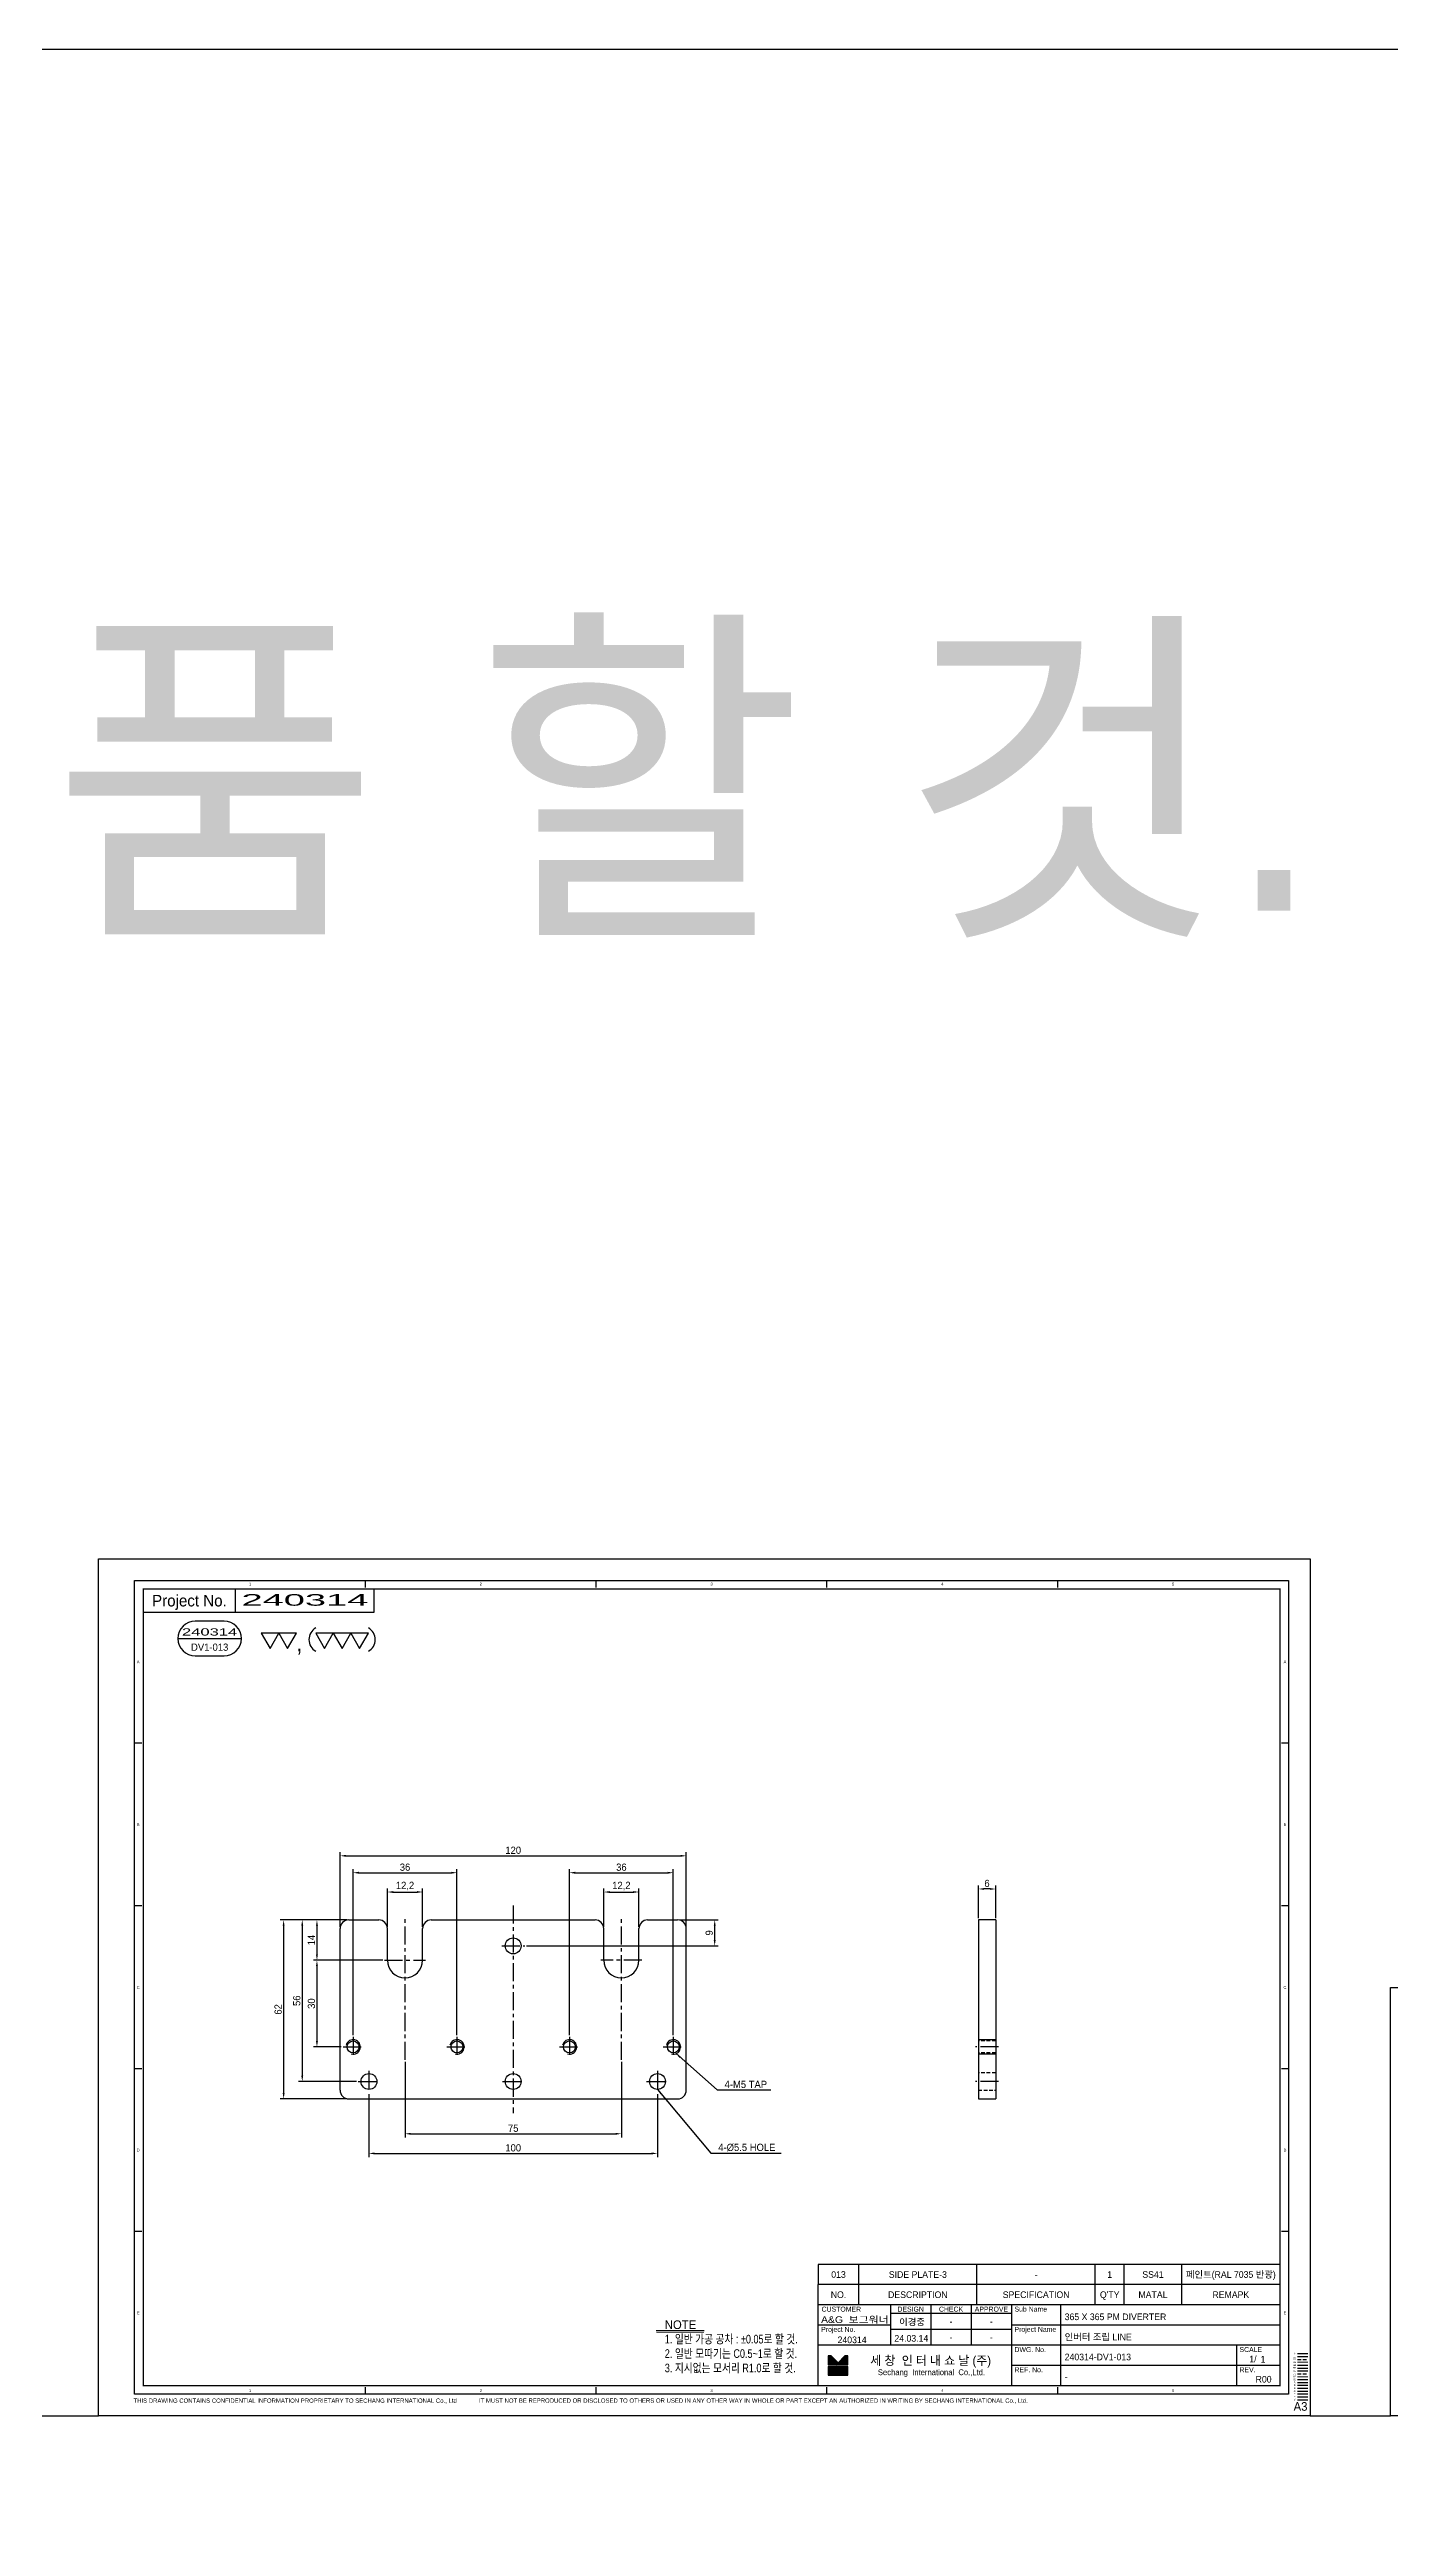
# Model space of a CAD drawing. Header units: inches. Extents: x 0 to 77285, y -118 to 40065.
# Drawn here: x 73277 to 73741, y 25726 to 26584 of the extents above; entities that cross this region are included whole.
import ezdxf
from ezdxf.enums import TextEntityAlignment as Align

# ---------------------------------------------------------------- set-up
doc = ezdxf.new("R2010")
doc.units = ezdxf.units.IN
doc.header["$LTSCALE"] = 5
doc.header["$MEASUREMENT"] = 0
for name, pattern in [('CENTER', [2, 1.25, -0.25, 0.25, -0.25]), ('HIDDEN', [0.375, 0.25, -0.125]), ('PHANTOM', [2.5, 1.25, -0.25, 0.25, -0.25, 0.25, -0.25])]:
    doc.linetypes.add(name, pattern=pattern)
for name, color, linetype in [('11', 1, 'CENTER'), ('22', 2, 'HIDDEN'), ('44', 4, 'Continuous'), ('55', 5, 'Continuous'), ('66', 6, 'PHANTOM'), ('77', 40, 'HIDDEN'), ('99', 181, 'Continuous'), ('A', 8, 'Continuous'), ('B', 123, 'Continuous'), ('D', 3, 'Continuous'), ('G', 231, 'Continuous'), ('T', 3, 'Continuous'), ('VV', 1, 'Continuous'), ('Y', 60, 'Continuous')]:
    doc.layers.add(name, color=color, linetype=linetype)
doc.layers.add('33', color=3, linetype='PHANTOM', lineweight=9)
doc.layers.add('88', color=35, linetype='Continuous', lineweight=5)
doc.styles.add('SCI', font='')
doc.styles.get('SCI').set_extended_font_data('Gulim')
doc.dimstyles.new('SCH', dxfattribs={"dimtxt": 2.5, "dimasz": 2, "dimexe": 1.25, "dimexo": 0.625, "dimtad": 1, "dimdec": 8, "dimtxsty": 'SCI', "dimcen": 2.5, "dimclrd": 4, "dimclre": 4, "dimclrt": 7, "dimadec": 8, "dimazin": 2, "dimtfac": 1, "dimtdec": 8, "dimtmove": 0, "dimatfit": 3, "dimfxl": 1, "dimarcsym": 0})

# ---------------------------------------------------------------- blocks, each defined once
blk = doc.blocks.new('A$Cbd27ccad')
for p, q in [((75, -61), (75, -5)), ((78, -2), (88.4, -2)), ((91.4, -16), (91.4, -5)), ((103.6, -16), (103.6, -5)), ((106.6, -2), (163.4, -2)), ((166.4, -16), (166.4, -5)), ((178.6, -16), (178.6, -5)), ((181.6, -2), (192, -2)), ((195, -61), (195, -5)), ((78, -64), (192, -64))]:
    blk.add_line(p, q)
for centre, radius in [((135, -11), 2.75), ((79.5, -46), 2.07), ((115.5, -46), 2.07), ((154.5, -46), 2.07), ((190.5, -46), 2.07), ((85, -58), 2.75), ((135, -58), 2.75), ((185, -58), 2.75)]:
    blk.add_circle(centre, radius)
for centre, radius, start, end in [((78, -5), 3, 90, 180), ((88.4, -5), 3, 0, 90), ((106.6, -5), 3, 90, 180), ((163.4, -5), 3, 0, 90), ((181.6, -5), 3, 90, 180), ((192, -5), 3, 0, 90), ((97.5, -16), 6.1, 180, 0), ((172.5, -16), 6.1, 180, 0), ((78, -61), 3, 180, 270), ((192, -61), 3, 270, 0)]:
    blk.add_arc(centre, radius, start, end)
at = {"layer": '11'}
for p, q in [((135, 3), (135, -69)), ((97.5, -50.5), (97.5, -1)), ((172.5, -50.5), (172.5, -1)), ((90.4, -16), (104.6, -16)), ((131, -11), (139, -11)), ((179.6, -16), (165.4, -16)), ((79.5, -42.5), (79.5, -49.5)), ((115.5, -42.5), (115.5, -49.5)), ((154.5, -42.5), (154.5, -49.5)), ((190.5, -42.5), (190.5, -49.5)), ((76, -46), (83, -46)), ((112, -46), (119, -46)), ((151, -46), (158, -46)), ((187, -46), (194, -46)), ((81.25, -58), (88.75, -58)), ((85, -54.25), (85, -61.75)), ((131.25, -58), (138.75, -58)), ((181.25, -58), (188.75, -58)), ((185, -54.25), (185, -61.75))]:
    blk.add_line(p, q, dxfattribs=at)
at = {"layer": 'T'}
for centre in [(79.5, -46), (115.5, -46), (154.5, -46), (190.5, -46)]:
    blk.add_arc(centre, 2.5, 255, 165, dxfattribs=at)
blk = doc.blocks.new('A$Cb21f6689')
for p, q in [((6, 56, 0), (0, 56, 0)), ((0, 56), (0, -6, 0)), ((6, 56), (6, -6, 0)), ((0, -6), (6, -6))]:
    blk.add_line(p, q)
at = {"layer": '11'}
for p, q in [((7, 12), (-1, 12)), ((7, 0), (-1, 0))]:
    blk.add_line(p, q, dxfattribs=at)
at = {"layer": '22'}
for p, q in [((6, 14.07), (0, 14.07)), ((6, 9.93), (0, 9.93)), ((6, 3), (0, 3)), ((0, -3), (6, -3))]:
    blk.add_line(p, q, dxfattribs=at)
at = {"layer": 'T'}
for p, q in [((6, 14.5), (0, 14.5)), ((6, 9.5), (0, 9.5))]:
    blk.add_line(p, q, dxfattribs=at)
blk = doc.blocks.new('J2')
for p, q in [((0, 2.25), (-2.6, 2.25)), ((-2.6, 2.25), (-1.3, 0)), ((-1.3, 0), (0, 2.25)), ((2.6, 2.25), (0, 2.25)), ((0, 2.25), (1.3, 0)), ((1.3, 0), (2.6, 2.25))]:
    blk.add_line(p, q)
blk = doc.blocks.new('J3')
for p, q in [((-3.9, 2.25), (-2.6, 0)), ((-1.3, 2.25), (-3.9, 2.25)), ((-2.6, 0), (-1.3, 2.25)), ((-1.3, 2.25), (0, 0)), ((1.3, 2.25), (-1.3, 2.25)), ((0, 0), (1.3, 2.25)), ((1.3, 2.25), (2.6, 0)), ((3.9, 2.25), (1.3, 2.25)), ((2.6, 0), (3.9, 2.25))]:
    blk.add_line(p, q)
blk = doc.blocks.new('A$C645fd8c3')
at = {"linetype": 'Continuous'}
h = blk.add_hatch(dxfattribs=at)
h.set_pattern_fill('ANSI31', color=5, scale=0.563055, style=0)
h.set_pattern_definition([(45, (-482.600826, -378.99261), (-0.04976753, 0.04976753), [])])
h.paths.add_polyline_path([(259.73, -279.27), (259.73, -276.17), (258.74, -276.17), (256.35, -278.56), (253.96, -276.17), (252.97, -276.17), (252.97, -279.27)])
h.paths.add_polyline_path([(252.97, -279.83), (252.97, -282.93), (259.73, -282.93), (259.73, -279.83)])
at = {"color": 2}
for p, q in [((12.5, -289.5), (12.5, -7.5)), ((12.5, -7.5), (412.5, -7.5)), ((92.5, -10), (92.5, -7.5)), ((172.5, -10), (172.5, -7.5)), ((252.5, -10), (252.5, -7.5)), ((332.5, -10), (332.5, -7.5)), ((412.5, -7.5), (412.5, -289.5)), ((15, -63.9), (12.5, -63.9)), ((412.5, -63.9), (410, -63.9)), ((15, -120.3), (12.5, -120.3)), ((412.5, -120.3), (410, -120.3)), ((15, -176.7), (12.5, -176.7)), ((412.5, -176.7), (410, -176.7)), ((15, -233.1), (12.5, -233.1)), ((412.5, -233.1), (410, -233.1)), ((412.5, -289.5), (12.5, -289.5)), ((92.5, -289.5), (92.5, -287)), ((172.5, -289.5), (172.5, -287)), ((252.5, -289.5), (252.5, -287)), ((332.5, -289.5), (332.5, -287))]:
    blk.add_line(p, q, dxfattribs=at)
at = {"color": 40}
for p, q in [((47.5, -18.5), (47.5, -10.5)), ((95.5, -18.5), (95.5, -10.5))]:
    blk.add_line(p, q, dxfattribs=at)
at = {"color": 7, "linetype": 'Continuous'}
blk.add_line((27.52, -27.62), (49.52, -27.62), dxfattribs=at)
for p, q in [((409.5, -244.5), (249.5, -244.5)), ((249.5, -244.5), (249.5, -251.5)), ((249.5, -286.5), (249.5, -251.5)), ((409.5, -251.5), (249.5, -251.5)), ((409.5, -258.5), (249.5, -258.5)), ((316.5, -261.5), (274.5, -261.5)), ((316.5, -258.5), (316.5, -286.5)), ((316.5, -267), (274.5, -267)), ((415.59, -275.4), (419.2, -275.4))]:
    blk.add_line(p, q)
at = {"color": 3}
for p, q in [((263.5, -251.5), (263.5, -244.5)), ((304.5, -251.5), (304.5, -244.5)), ((345.5, -251.5), (345.5, -244.5)), ((355.5, -251.5), (355.5, -244.5)), ((375.5, -251.5), (375.5, -244.5)), ((263.5, -258.5), (263.5, -251.5)), ((304.5, -258.5), (304.5, -251.5)), ((345.5, -258.5), (345.5, -251.5)), ((355.5, -258.5), (355.5, -251.5)), ((375.5, -258.5), (375.5, -251.5)), ((274.5, -265.5), (249.5, -265.5)), ((274.5, -258.5), (274.5, -272.5)), ((288.5, -258.5), (288.5, -272.5)), ((302.5, -258.5), (302.5, -272.5)), ((409.58, -265.5), (316.5, -265.5)), ((333.5, -258.5), (333.5, -286.5)), ((409.5, -272.5), (249.5, -272.5)), ((409.58, -279.5), (316.5, -279.5))]:
    blk.add_line(p, q, dxfattribs=at)
at = {"color": 5, "linetype": 'Continuous'}
for p, q in [((252.97, -276.17), (252.97, -279.27)), ((253.96, -276.17), (252.97, -276.17)), ((259.73, -279.27), (252.97, -279.27)), ((252.97, -279.83), (252.97, -282.93)), ((259.73, -279.83), (252.97, -279.83)), ((252.97, -282.93), (259.73, -282.93)), ((253.96, -276.17), (256.35, -278.56)), ((258.74, -276.17), (256.35, -278.56)), ((259.73, -276.17), (258.74, -276.17)), ((259.73, -279.27), (259.73, -276.17)), ((259.73, -282.93), (259.73, -279.83))]:
    blk.add_line(p, q, dxfattribs=at)
at = {"color": 40, "const_width": 0.5}
blk.add_lwpolyline([(15.5, -286.5), (15.5, -10.5), (409.5, -10.5), (409.5, -286.5)], close=True, dxfattribs=at)
at = {"color": 40}
blk.add_lwpolyline([(15.5, -18.5), (95.5, -18.5)], dxfattribs=at)
blk.add_lwpolyline([(33.52, -21.62, 1), (33.52, -33.62), (43.52, -33.62, 1), (43.52, -21.62)], format="xyb", close=True)
at = {"const_width": 0.257}
blk.add_lwpolyline([(193.31, -268.04), (209.91, -268.04)], dxfattribs=at)
at = {"color": 3}
blk.add_lwpolyline([(193.31, -267.35), (209.91, -267.35)], dxfattribs=at)
for centre, start, end in [((77.61, -27.99), 120, 240), ((91.22, -27.99), 300, 60)]:
    blk.add_arc(centre, 4.69, start, end)
at = {"layer": '11'}
blk.add_line((415.59, -276.4), (419.2, -276.4), dxfattribs=at)
at = {"layer": '22'}
blk.add_line((415.59, -277.4), (419.2, -277.4), dxfattribs=at)
at = {"layer": '33'}
blk.add_line((415.59, -278.4), (419.2, -278.4), dxfattribs=at)
at = {"layer": '44'}
blk.add_line((415.59, -279.4), (419.2, -279.4), dxfattribs=at)
at = {"layer": '55'}
blk.add_line((415.59, -280.4), (419.2, -280.4), dxfattribs=at)
at = {"layer": '66'}
blk.add_line((415.59, -281.4), (419.2, -281.4), dxfattribs=at)
at = {"layer": '77'}
blk.add_line((415.59, -282.4), (419.2, -282.4), dxfattribs=at)
at = {"layer": '88'}
blk.add_line((415.59, -283.4), (419.2, -283.4), dxfattribs=at)
at = {"layer": '99'}
blk.add_line((415.59, -284.4), (419.2, -284.4), dxfattribs=at)
at = {"layer": 'A'}
blk.add_line((415.59, -285.4), (419.2, -285.4), dxfattribs=at)
at = {"layer": 'B'}
blk.add_line((415.59, -286.4), (419.2, -286.4), dxfattribs=at)
at = {"layer": 'D'}
blk.add_line((415.59, -287.4), (419.2, -287.4), dxfattribs=at)
at = {"layer": 'Defpoints', "color": 1}
blk.add_lwpolyline([(0, -297), (0, 0), (420, 0), (420, -297)], close=True, dxfattribs=at)
at = {"layer": 'G'}
blk.add_line((415.59, -288.4), (419.2, -288.4), dxfattribs=at)
at = {"layer": 'T'}
for p, q in [((394.5, -272.5), (394.5, -286.5)), ((415.59, -289.4), (419.2, -289.4))]:
    blk.add_line(p, q, dxfattribs=at)
at = {"layer": 'VV'}
blk.add_line((415.59, -291.4), (419.2, -291.4), dxfattribs=at)
at = {"layer": 'Y'}
blk.add_line((415.59, -290.4), (419.2, -290.4), dxfattribs=at)
at = {"xscale": 2.34375, "yscale": 2.34375, "zscale": 2.34375}
for name, p in [('J2', (62.5, -31.03)), ('J3', (84.42, -31.03))]:
    blk.add_blockref(name, p, dxfattribs=at)
at = {"color": 2, "style": 'SCI'}
for s, p in [('1', (52.5, -8.75)), ('2', (132.5, -8.75)), ('3', (212.5, -8.75)), ('4', (292.5, -8.75)), ('5', (372.5, -8.75)), ('A', (13.75, -35.7)), ('A', (411.25, -35.7)), ('B', (13.75, -92.1)), ('B', (411.25, -92.1)), ('C', (13.75, -148.5)), ('C', (411.25, -148.5)), ('D', (13.75, -204.9)), ('D', (411.25, -204.9)), ('E', (13.75, -261.3)), ('E', (411.25, -261.3)), ('E', (411.25, -261.3)), ('1', (52.5, -288.25)), ('2', (132.5, -288.25)), ('3', (212.5, -288.25)), ('4', (292.5, -288.25)), ('5', (372.5, -288.25))]:
    blk.add_text(s, height=1, dxfattribs=at).set_placement(p, align=Align.MIDDLE_CENTER)
at = {"style": 'SCI'}
for s, height, p in [('Project No.', 4, (31.5, -14.5)), (',', 5.86, (69.61, -29.14)), ('NO.', 2.308, (256.5, -255)), ('DESCRIPTION', 2.3077, (284, -255)), ('SPECIFICATION', 2.3077, (325, -255)), ("Q'TY", 2.308, (350.5, -255)), ('MATAL', 2.308, (365.5, -255)), ('REMAPK', 2.308, (392.5, -255)), ('DESIGN', 1.731, (281.5, -260)), ('이경중', 2.308, (282, -264.44)), ('CHECK', 1.731, (295.5, -260)), ('-', 2.31, (295.5, -264.25)), ('APPROVE', 1.731, (309.5, -260)), ('-', 2.31, (309.5, -264.25)), ('세 창  인 터 내 쇼 날 (주)', 3.0296, (288.44, -277.82)), ('Sechang  International  Co.,Ltd.', 2.0198, (288.72, -281.87)), ('0', 0.6, (414.6, -275.37))]:
    blk.add_text(s, height=height, dxfattribs=at).set_placement(p, align=Align.MIDDLE_CENTER)
for s, height, p in [('Project No.', 1.7308, (250.5, -267)), ('CUSTOMER', 1.731, (250.65, -260)), ('Sub Name', 1.731, (317.5, -260)), ('Project Name', 1.7308, (317.5, -267)), ('DWG. No.', 1.731, (317.5, -274)), ('SCALE', 1.731, (395.5, -274)), ('REF. No.', 1.731, (317.5, -281)), ('REV.', 1.731, (395.5, -281))]:
    blk.add_text(s, height=height, dxfattribs=at).set_placement(p, align=Align.MIDDLE_LEFT)
at = {"color": 40, "style": 'SCI'}
for s, height, p in [('-', 2.31, (295.5, -269.75)), ('-', 2.31, (309.5, -269.75)), ('1/', 2.308, (400.15, -277.29))]:
    blk.add_text(s, height=height, dxfattribs=at).set_placement(p, align=Align.MIDDLE_CENTER)
at = {"color": 3, "linetype": 'Continuous', "style": 'SCI'}
for s, p in [('THIS DRAWING CONTAINS CONFIDENTIAL INFORMATION PROPRIETARY TO SECHANG INTERNATIONAL Co., Ltd  ', (12.11, -292.46)), ('IT MUST NOT BE REPRODUCED OR DISCLOSED TO OTHERS OR USED IN ANY OTHER WAY IN WHOLE OR PART EXCEPT AN AUTHORIZED IN WRITING BY SECHANG INTERNATIONAL Co., Ltd.', (131.88, -292.43))]:
    blk.add_text(s, height=1.5, dxfattribs=at).set_placement(p)
at = {"color": 2, "style": 'SCI'}
blk.add_text('A3', height=3, dxfattribs=at).set_placement((419.05, -296.11), align=Align.BOTTOM_RIGHT)
at = {"color": 40, "insert": (196.28, -263.89), "char_height": 3, "attachment_point": 1, "style": 'SCI'}
blk.add_mtext_dynamic_manual_height_columns('NOTE{\\W0.8;\\P1. 일반 가공 공차 : %%P0.05로 할 것.\\P2. 일반 모따기는 C0.5~1로 할 것.\\P3. 지시없는 모서리 R1.0로 할 것.}', width=205.982, gutter_width=1.29, heights=[0], dxfattribs=at)
at = {"layer": '11', "style": 'SCI'}
blk.add_text('11', height=0.6, dxfattribs=at).set_placement((414.6, -276.37), align=Align.MIDDLE_CENTER)
at = {"layer": '22', "style": 'SCI'}
blk.add_text('22', height=0.6, dxfattribs=at).set_placement((414.6, -277.37), align=Align.MIDDLE_CENTER)
at = {"layer": '33', "style": 'SCI'}
blk.add_text('33', height=0.6, dxfattribs=at).set_placement((414.6, -278.37), align=Align.MIDDLE_CENTER)
at = {"layer": '44', "style": 'SCI'}
blk.add_text('44', height=0.6, dxfattribs=at).set_placement((414.6, -279.37), align=Align.MIDDLE_CENTER)
at = {"layer": '55', "style": 'SCI'}
blk.add_text('55', height=0.6, dxfattribs=at).set_placement((414.6, -280.37), align=Align.MIDDLE_CENTER)
at = {"layer": '66', "style": 'SCI'}
blk.add_text('66', height=0.6, dxfattribs=at).set_placement((414.6, -281.37), align=Align.MIDDLE_CENTER)
at = {"layer": '77', "style": 'SCI'}
blk.add_text('77', height=0.6, dxfattribs=at).set_placement((414.6, -282.37), align=Align.MIDDLE_CENTER)
at = {"layer": '88', "style": 'SCI'}
blk.add_text('88', height=0.6, dxfattribs=at).set_placement((414.6, -283.37), align=Align.MIDDLE_CENTER)
at = {"layer": '99', "style": 'SCI'}
blk.add_text('99', height=0.6, dxfattribs=at).set_placement((414.6, -284.37), align=Align.MIDDLE_CENTER)
at = {"layer": 'A', "style": 'SCI'}
blk.add_text('A', height=0.6, dxfattribs=at).set_placement((414.6, -285.37), align=Align.MIDDLE_CENTER)
at = {"layer": 'B', "style": 'SCI'}
blk.add_text('B', height=0.6, dxfattribs=at).set_placement((414.6, -286.37), align=Align.MIDDLE_CENTER)
at = {"layer": 'D', "style": 'SCI'}
blk.add_text('D', height=0.6, dxfattribs=at).set_placement((414.6, -287.37), align=Align.MIDDLE_CENTER)
at = {"layer": 'G', "style": 'SCI'}
blk.add_text('G', height=0.6, dxfattribs=at).set_placement((414.6, -288.37), align=Align.MIDDLE_CENTER)
at = {"layer": 'T', "style": 'SCI'}
blk.add_text('T', height=0.6, dxfattribs=at).set_placement((414.6, -289.37), align=Align.MIDDLE_CENTER)
at = {"layer": 'VV', "style": 'SCI'}
blk.add_text('V', height=0.6, dxfattribs=at).set_placement((414.6, -291.37), align=Align.MIDDLE_CENTER)
at = {"layer": 'Y', "style": 'SCI'}
blk.add_text('Y', height=0.6, dxfattribs=at).set_placement((414.6, -290.37), align=Align.MIDDLE_CENTER)
blk = doc.blocks.new('*D1999')
at = {"color": 4, "lineweight": -2, "transparency": 16777216}
for p, q in [((73393.7, 25933.46), (73393.7, 25946.76)), ((73405.9, 25933.46), (73405.9, 25946.76)), ((73395.7, 25945.51), (73403.9, 25945.51))]:
    blk.add_line(p, q, dxfattribs=at)
at = {"color": 4, "transparency": 16777216}
for points in [[(73395.7, 25945.84), (73395.7, 25945.18), (73393.7, 25945.51)], [(73403.9, 25945.84), (73403.9, 25945.18), (73405.9, 25945.51)]]:
    blk.add_solid(points, dxfattribs=at)
at = {"layer": 'Defpoints', "color": 0, "transparency": 16777216}
for p in [(73405.9, 25945.51), (73393.7, 25932.84), (73405.9, 25932.84)]:
    blk.add_point(p, dxfattribs=at)
at = {"color": 7, "transparency": 16777216, "insert": (73399.8, 25947.57), "char_height": 2.5, "attachment_point": 5, "style": 'SCI'}
blk.add_mtext('12,2', dxfattribs=at)
blk = doc.blocks.new('*D2000')
at = {"color": 4, "lineweight": -2, "transparency": 16777216}
for p, q in [((73468.7, 25933.46), (73468.7, 25946.76)), ((73480.9, 25933.46), (73480.9, 25946.76)), ((73470.7, 25945.51), (73478.9, 25945.51))]:
    blk.add_line(p, q, dxfattribs=at)
at = {"color": 4, "transparency": 16777216}
for points in [[(73470.7, 25945.84), (73470.7, 25945.18), (73468.7, 25945.51)], [(73478.9, 25945.84), (73478.9, 25945.18), (73480.9, 25945.51)]]:
    blk.add_solid(points, dxfattribs=at)
at = {"layer": 'Defpoints', "color": 0, "transparency": 16777216}
for p in [(73480.9, 25945.51), (73468.7, 25932.84), (73480.9, 25932.84)]:
    blk.add_point(p, dxfattribs=at)
at = {"color": 7, "transparency": 16777216, "insert": (73474.8, 25947.57), "char_height": 2.5, "attachment_point": 5, "style": 'SCI'}
blk.add_mtext('12,2', dxfattribs=at)
blk = doc.blocks.new('*D2001')
at = {"color": 4, "lineweight": -2, "transparency": 16777216}
for p, q in [((73381.8, 25895.96), (73381.8, 25953.44)), ((73383.8, 25952.19), (73415.8, 25952.19)), ((73417.8, 25895.96), (73417.8, 25953.44))]:
    blk.add_line(p, q, dxfattribs=at)
at = {"color": 4, "transparency": 16777216}
for points in [[(73383.8, 25952.53), (73383.8, 25951.86), (73381.8, 25952.19)], [(73415.8, 25952.53), (73415.8, 25951.86), (73417.8, 25952.19)]]:
    blk.add_solid(points, dxfattribs=at)
at = {"layer": 'Defpoints', "color": 0, "transparency": 16777216}
for p in [(73417.8, 25952.19), (73381.8, 25895.34), (73417.8, 25895.34)]:
    blk.add_point(p, dxfattribs=at)
at = {"color": 7, "transparency": 16777216, "insert": (73399.8, 25954.1), "char_height": 2.5, "attachment_point": 5, "style": 'SCI'}
blk.add_mtext('36', dxfattribs=at)
blk = doc.blocks.new('*D2002')
at = {"color": 4, "lineweight": -2, "transparency": 16777216}
for p, q in [((73456.8, 25895.96), (73456.8, 25953.44)), ((73458.8, 25952.19), (73490.8, 25952.19)), ((73492.8, 25895.96), (73492.8, 25953.44))]:
    blk.add_line(p, q, dxfattribs=at)
at = {"color": 4, "transparency": 16777216}
for points in [[(73458.8, 25952.53), (73458.8, 25951.86), (73456.8, 25952.19)], [(73490.8, 25952.53), (73490.8, 25951.86), (73492.8, 25952.19)]]:
    blk.add_solid(points, dxfattribs=at)
at = {"layer": 'Defpoints', "color": 0, "transparency": 16777216}
for p in [(73492.8, 25952.19), (73456.8, 25895.34), (73492.8, 25895.34)]:
    blk.add_point(p, dxfattribs=at)
at = {"color": 7, "transparency": 16777216, "insert": (73474.8, 25954.1), "char_height": 2.5, "attachment_point": 5, "style": 'SCI'}
blk.add_mtext('36', dxfattribs=at)
blk = doc.blocks.new('*D2003')
at = {"color": 4, "lineweight": -2, "transparency": 16777216}
for p, q in [((73377.3, 25933.46), (73377.3, 25959.3)), ((73379.3, 25958.05), (73495.3, 25958.05)), ((73497.3, 25933.46), (73497.3, 25959.3))]:
    blk.add_line(p, q, dxfattribs=at)
at = {"color": 4, "transparency": 16777216}
for points in [[(73379.3, 25958.39), (73379.3, 25957.72), (73377.3, 25958.05)], [(73495.3, 25958.39), (73495.3, 25957.72), (73497.3, 25958.05)]]:
    blk.add_solid(points, dxfattribs=at)
at = {"layer": 'Defpoints', "color": 0, "transparency": 16777216}
for p in [(73497.3, 25958.05), (73377.3, 25932.84), (73497.3, 25932.84)]:
    blk.add_point(p, dxfattribs=at)
at = {"color": 7, "transparency": 16777216, "insert": (73437.3, 25959.96), "char_height": 2.5, "attachment_point": 5, "style": 'SCI'}
blk.add_mtext('120', dxfattribs=at)
blk = doc.blocks.new('*D2004')
at = {"color": 4, "lineweight": -2, "transparency": 16777216}
for p, q in [((73399.8, 25886.71), (73399.8, 25860.48)), ((73474.8, 25886.71), (73474.8, 25860.48)), ((73401.8, 25861.73), (73472.8, 25861.73))]:
    blk.add_line(p, q, dxfattribs=at)
at = {"color": 4, "transparency": 16777216}
for points in [[(73401.8, 25862.06), (73401.8, 25861.4), (73399.8, 25861.73)], [(73472.8, 25862.06), (73472.8, 25861.4), (73474.8, 25861.73)]]:
    blk.add_solid(points, dxfattribs=at)
at = {"layer": 'Defpoints', "color": 0, "transparency": 16777216}
for p in [(73399.8, 25887.34), (73474.8, 25887.34), (73474.8, 25861.73)]:
    blk.add_point(p, dxfattribs=at)
at = {"color": 7, "transparency": 16777216, "insert": (73437.3, 25863.64), "char_height": 2.5, "attachment_point": 5, "style": 'SCI'}
blk.add_mtext('75', dxfattribs=at)
blk = doc.blocks.new('*D2005')
at = {"color": 4, "lineweight": -2, "transparency": 16777216}
for p, q in [((73387.3, 25875.46), (73387.3, 25853.68)), ((73487.3, 25875.46), (73487.3, 25853.68)), ((73389.3, 25854.93), (73485.3, 25854.93))]:
    blk.add_line(p, q, dxfattribs=at)
at = {"color": 4, "transparency": 16777216}
for points in [[(73389.3, 25855.26), (73389.3, 25854.59), (73387.3, 25854.93)], [(73485.3, 25855.26), (73485.3, 25854.59), (73487.3, 25854.93)]]:
    blk.add_solid(points, dxfattribs=at)
at = {"layer": 'Defpoints', "color": 0, "transparency": 16777216}
for p in [(73387.3, 25876.09), (73487.3, 25876.09), (73487.3, 25854.93)]:
    blk.add_point(p, dxfattribs=at)
at = {"color": 7, "transparency": 16777216, "insert": (73437.3, 25856.84), "char_height": 2.5, "attachment_point": 5, "style": 'SCI'}
blk.add_mtext('100', dxfattribs=at)
blk = doc.blocks.new('*D2006')
at = {"color": 4, "lineweight": -2, "transparency": 16777216}
for p, q in [((73379.68, 25935.84), (73368.02, 25935.84)), ((73369.27, 25933.84), (73369.27, 25923.84)), ((73392.08, 25921.84), (73368.02, 25921.84))]:
    blk.add_line(p, q, dxfattribs=at)
at = {"color": 4, "transparency": 16777216}
for points in [[(73368.94, 25933.84), (73369.61, 25933.84), (73369.27, 25935.84)], [(73368.94, 25923.84), (73369.61, 25923.84), (73369.27, 25921.84)]]:
    blk.add_solid(points, dxfattribs=at)
at = {"layer": 'Defpoints', "color": 0, "transparency": 16777216}
for p in [(73380.3, 25935.84), (73369.27, 25921.84), (73392.7, 25921.84)]:
    blk.add_point(p, dxfattribs=at)
at = {"color": 7, "transparency": 16777216, "insert": (73367.36, 25928.84), "char_height": 2.5, "attachment_point": 5, "rotation": 90, "style": 'SCI'}
blk.add_mtext('14', dxfattribs=at)
blk = doc.blocks.new('*D2007')
at = {"color": 4, "lineweight": -2, "transparency": 16777216}
for p, q in [((73392.08, 25921.84), (73368.02, 25921.84)), ((73369.27, 25919.84), (73369.27, 25893.84)), ((73377.68, 25891.84), (73368.02, 25891.84))]:
    blk.add_line(p, q, dxfattribs=at)
at = {"color": 4, "transparency": 16777216}
for points in [[(73368.94, 25919.84), (73369.61, 25919.84), (73369.27, 25921.84)], [(73368.94, 25893.84), (73369.61, 25893.84), (73369.27, 25891.84)]]:
    blk.add_solid(points, dxfattribs=at)
at = {"layer": 'Defpoints', "color": 0, "transparency": 16777216}
for p in [(73392.7, 25921.84), (73369.27, 25891.84), (73378.3, 25891.84)]:
    blk.add_point(p, dxfattribs=at)
at = {"color": 7, "transparency": 16777216, "insert": (73367.37, 25906.84), "char_height": 2.5, "attachment_point": 5, "rotation": 90, "style": 'SCI'}
blk.add_mtext('30', dxfattribs=at)
blk = doc.blocks.new('*D2008')
at = {"color": 4, "lineweight": -2, "transparency": 16777216}
for p, q in [((73379.05, 25935.84), (73362.92, 25935.84)), ((73364.17, 25933.84), (73364.17, 25881.84)), ((73382.93, 25879.84), (73362.92, 25879.84))]:
    blk.add_line(p, q, dxfattribs=at)
at = {"color": 4, "transparency": 16777216}
for points in [[(73363.84, 25933.84), (73364.51, 25933.84), (73364.17, 25935.84)], [(73363.84, 25881.84), (73364.51, 25881.84), (73364.17, 25879.84)]]:
    blk.add_solid(points, dxfattribs=at)
at = {"layer": 'Defpoints', "color": 0, "transparency": 16777216}
for p in [(73379.68, 25935.84), (73364.17, 25879.84), (73383.55, 25879.84)]:
    blk.add_point(p, dxfattribs=at)
at = {"color": 7, "transparency": 16777216, "insert": (73362.27, 25907.84), "char_height": 2.5, "attachment_point": 5, "rotation": 90, "style": 'SCI'}
blk.add_mtext('56', dxfattribs=at)
blk = doc.blocks.new('*D2009')
at = {"color": 4, "lineweight": -2, "transparency": 16777216}
for p, q in [((73379.68, 25935.84), (73356.47, 25935.84)), ((73357.72, 25933.84), (73357.72, 25875.84)), ((73379.68, 25873.84), (73356.47, 25873.84))]:
    blk.add_line(p, q, dxfattribs=at)
at = {"color": 4, "transparency": 16777216}
for points in [[(73357.39, 25933.84), (73358.05, 25933.84), (73357.72, 25935.84)], [(73357.39, 25875.84), (73358.05, 25875.84), (73357.72, 25873.84)]]:
    blk.add_solid(points, dxfattribs=at)
at = {"layer": 'Defpoints', "color": 0, "transparency": 16777216}
for p in [(73380.3, 25935.84), (73357.72, 25873.84), (73380.3, 25873.84)]:
    blk.add_point(p, dxfattribs=at)
at = {"color": 7, "transparency": 16777216, "insert": (73355.81, 25904.84), "char_height": 2.5, "attachment_point": 5, "rotation": 90, "style": 'SCI'}
blk.add_mtext('62', dxfattribs=at)
blk = doc.blocks.new('*D2010')
at = {"color": 4, "lineweight": -2, "transparency": 16777216}
for p, q in [((73494.93, 25935.84), (73508.4, 25935.84)), ((73507.15, 25928.84), (73507.15, 25933.84)), ((73441.93, 25926.84), (73508.4, 25926.84))]:
    blk.add_line(p, q, dxfattribs=at)
at = {"color": 4, "transparency": 16777216}
for points in [[(73506.82, 25933.84), (73507.48, 25933.84), (73507.15, 25935.84)], [(73506.82, 25928.84), (73507.48, 25928.84), (73507.15, 25926.84)]]:
    blk.add_solid(points, dxfattribs=at)
at = {"layer": 'Defpoints', "color": 0, "transparency": 16777216}
for p in [(73494.3, 25935.84), (73507.15, 25935.84), (73441.3, 25926.84)]:
    blk.add_point(p, dxfattribs=at)
at = {"color": 7, "transparency": 16777216, "insert": (73505.24, 25931.34), "char_height": 2.5, "attachment_point": 5, "rotation": 90, "style": 'SCI'}
blk.add_mtext('9', dxfattribs=at)
blk = doc.blocks.new('*D2011')
at = {"color": 4, "lineweight": -2, "transparency": 16777216}
for p, q in [((73598.54, 25936.46), (73598.54, 25947.81)), ((73602.54, 25946.56), (73600.54, 25946.56)), ((73604.54, 25936.46), (73604.54, 25947.81))]:
    blk.add_line(p, q, dxfattribs=at)
at = {"color": 4, "transparency": 16777216}
for points in [[(73600.54, 25946.89), (73600.54, 25946.23), (73598.54, 25946.56)], [(73602.54, 25946.89), (73602.54, 25946.23), (73604.54, 25946.56)]]:
    blk.add_solid(points, dxfattribs=at)
at = {"layer": 'Defpoints', "color": 0, "transparency": 16777216}
for p in [(73598.54, 25946.56), (73598.54, 25935.84, 0), (73604.54, 25935.84, 0)]:
    blk.add_point(p, dxfattribs=at)
at = {"color": 7, "transparency": 16777216, "insert": (73601.54, 25948.47), "char_height": 2.5, "attachment_point": 5, "style": 'SCI'}
blk.add_mtext('6', dxfattribs=at)

msp = doc.modelspace()

# ---------------------------------------------------------------- linework, layer by layer
msp.add_lwpolyline([(71242.24907534, 24867.38723426), (75624.6909504, 24867.38723426), (75624.6909504, 26583.94407367), (71242.24907534, 26583.94407367)], close=True)
at = {"layer": 'Defpoints'}
for p, q in [((73265.73483194, 25763.96800184), (73293.56341748, 25763.96800184)), ((73713.56341748, 25763.96800184), (73741.39200302, 25763.96800184))]:
    msp.add_line(p, q, dxfattribs=at)

# ---------------------------------------------------------------- block references
at = {"color": 3}
msp.add_blockref('A$C645fd8c3', (73293.56341748, 26060.96800184), dxfattribs=at)
for name, p in [('A$Cbd27ccad', (73302.30289218, 25937.83797881)), ('A$Cb21f6689', (73598.53918633, 25879.83797881, 0))]:
    msp.add_blockref(name, p)
at = {"color": 3, "xscale": 0.5, "yscale": 0.5, "zscale": 0.5}
msp.add_blockref('A$C645fd8c3', (73741.39200302, 25912.46800184), dxfattribs=at)

# ---------------------------------------------------------------- texts
at = {"style": 'SCI'}
msp.add_text('도면 수량 X 9 (SET)로  가공 제작 납품 할 것.', height=90.6918243595, dxfattribs=at).set_placement((71420.60115079, 26330.84930632), align=Align.MIDDLE_LEFT)
for height, width, p, p2 in [(4, 2.339307, (73343.11601511, 26044.71747094), (73387.07380805, 26044.71747094)), (2.5, 1.63101, (73322.48658983, 26034.37681879), (73341.64172958, 26034.37681879))]:
    msp.add_text('240314', height=height, dxfattribs=dict(at, width=width)).set_placement(p, p2, align=Align.FIT)
for s, height, p in [('DV1-013', 2.5, (73332.0872939, 26030.34861973)), ('013', 2.307692308, (73550.06341748, 25812.96800184)), ('SIDE PLATE-3', 2.3076923077, (73577.56341748, 25812.9680101)), ('-', 2.30769231, (73618.56341748, 25812.96800184)), ('1', 2.30769231, (73644.06341748, 25812.96800184)), ('SS41', 2.307692308, (73659.06341748, 25812.96800184)), ('페인트(RAL 7035 반광)', 2.3076923077, (73686.06341748, 25812.96800184))]:
    msp.add_text(s, height=height, dxfattribs=at).set_placement(p, align=Align.MIDDLE_CENTER)
at = {"color": 40, "style": 'SCI', "width": 1.12551}
msp.add_text('A&G_보그워너', height=2.307692308, dxfattribs=at).set_placement((73544.02091557, 25796.16362491), (73567.4038025, 25796.16362491), align=Align.FIT)
at = {"color": 40, "style": 'SCI'}
for s, p in [('240314', (73554.7732734, 25790.33338645)), ('24.03.14', (73575.30633257, 25790.85261722)), ('R00', (73697.40957133, 25776.6795403))]:
    msp.add_text(s, height=2.307692308, dxfattribs=at).set_placement(p, align=Align.MIDDLE_CENTER)
for s, height, p in [('365 X 365 PM DIVERTER', 2.3076923077, (73628.45913794, 25798.31415568)), ('인버터 조립 LINE', 2.3076923077, (73628.45913794, 25791.31415568)), ('240314-DV1-013', 2.3076923077, (73628.45913794, 25784.39107876)), ('1', 2.30769231, (73696.35402375, 25783.60261722)), ('-', 2.30769231, (73628.45913794, 25777.46800184))]:
    msp.add_text(s, height=height, dxfattribs=at).set_placement(p, align=Align.MIDDLE_LEFT)
at = {"color": 7, "char_height": 2.5, "attachment_point": 7, "style": 'SCI'}
for s, insert in [('4-M5 TAP', (73510.57152789, 25877.57957387)), ('4-%%c5.5 HOLE', (73508.38044088, 25855.68565141))]:
    msp.add_mtext(s, dxfattribs=dict(at, insert=insert))

# ---------------------------------------------------------------- dimensions: what is measured, and where the dimension line sits
for base, p1, p2, picture, middle in [((73497.3028921814, 25958.0537126717), (73377.3028921814, 25932.8379788073), (73497.3028921814, 25932.8379788073), '*D2003', (73437.3028921814, 25959.9636660672)), ((73417.8028921814, 25952.1942883755), (73381.8028921814, 25895.3379788073), (73417.8028921814, 25895.3379788073), '*D2001', (73399.8028921814, 25954.1009128762)), ((73492.8028921814, 25952.1942883755), (73456.8028921814, 25895.3379788073), (73492.8028921814, 25895.3379788073), '*D2002', (73474.8028921814, 25954.1009128762)), ((73405.9028921814, 25945.5095658294), (73393.7028921814, 25932.8379788073), (73405.9028921814, 25932.8379788073), '*D1999', (73399.8028921814, 25947.572648386)), ((73480.9028921814, 25945.5095658294), (73468.7028921814, 25932.8379788073), (73480.9028921814, 25932.8379788073), '*D2000', (73474.8028921814, 25947.572648386)), ((73598.5391863329, 25946.5600332739), (73604.5391863329, 25935.8379788073, -0.0000000095), (73598.5391863329, 25935.8379788073, -0.0000000095), '*D2011', (73601.5391863329, 25948.4666577746)), ((73474.8028921814, 25861.7299390608), (73399.8028921814, 25887.3379788073), (73474.8028921814, 25887.3379788073), '*D2004', (73437.3028921814, 25863.6365635615)), ((73487.3028921814, 25854.9255128341), (73387.3028921814, 25876.0879788073), (73487.3028921814, 25876.0879788073), '*D2005', (73437.3028921814, 25856.8354662296))]:
    dim = msp.add_linear_dim(base=base, p1=p1, p2=p2, dimstyle='SCH', override={"dimcen": 1})
    dim.commit()
    dim.dimension.update_dxf_attribs({"geometry": picture, "text_midpoint": middle})
for base, p1, p2, picture, middle in [((73357.7208352946, 25873.8379788073), (73380.3028921814, 25935.8379788073), (73380.3028921814, 25873.8379788073), '*D2009', (73355.8142107939, 25904.8379788073)), ((73364.1733000981, 25879.8379788073), (73379.6778921814, 25935.8379788073), (73383.5528921814, 25879.8379788073), '*D2008', (73362.2666755974, 25907.8379788073)), ((73369.2739549774, 25921.8379788073), (73380.3028921814, 25935.8379788073), (73392.7028921814, 25921.8379788073), '*D2006', (73367.3640015819, 25928.8379788073)), ((73507.148903664, 25935.8379788073), (73441.3028921813, 25926.8379788073), (73494.3028921814, 25935.8379788073), '*D2010', (73505.2422791633, 25931.3379788073)), ((73369.2739549774, 25891.8379788073), (73392.7028921814, 25921.8379788073), (73378.3028921814, 25891.8379788073), '*D2007', (73367.3673304768, 25906.8379788073))]:
    dim = msp.add_linear_dim(base=base, p1=p1, p2=p2, angle=90, dimstyle='SCH', override={"dimcen": 1})
    dim.commit()
    dim.dimension.update_dxf_attribs({"geometry": picture, "text_midpoint": middle})

# ---------------------------------------------------------------- leaders
at = {"annotation_type": 0, "has_hookline": 1, "hookline_direction": 0}
for points, text_width in [([(73493.74447037, 25889.52207067), (73507.94652789, 25876.95457387), (73509.94652789, 25876.95457387)], 15.98868176), ([(73487.30289218, 25877.08797881), (73505.75544088, 25855.06065141), (73507.75544088, 25855.06065141)], 21.81091877)]:
    msp.add_leader(points, dimstyle='SCH', override={"dimgap": 0.625, "dimtad": 1, "dimcen": 1}, dxfattribs=dict(at, text_width=text_width))

doc.saveas('drawing.dxf')
